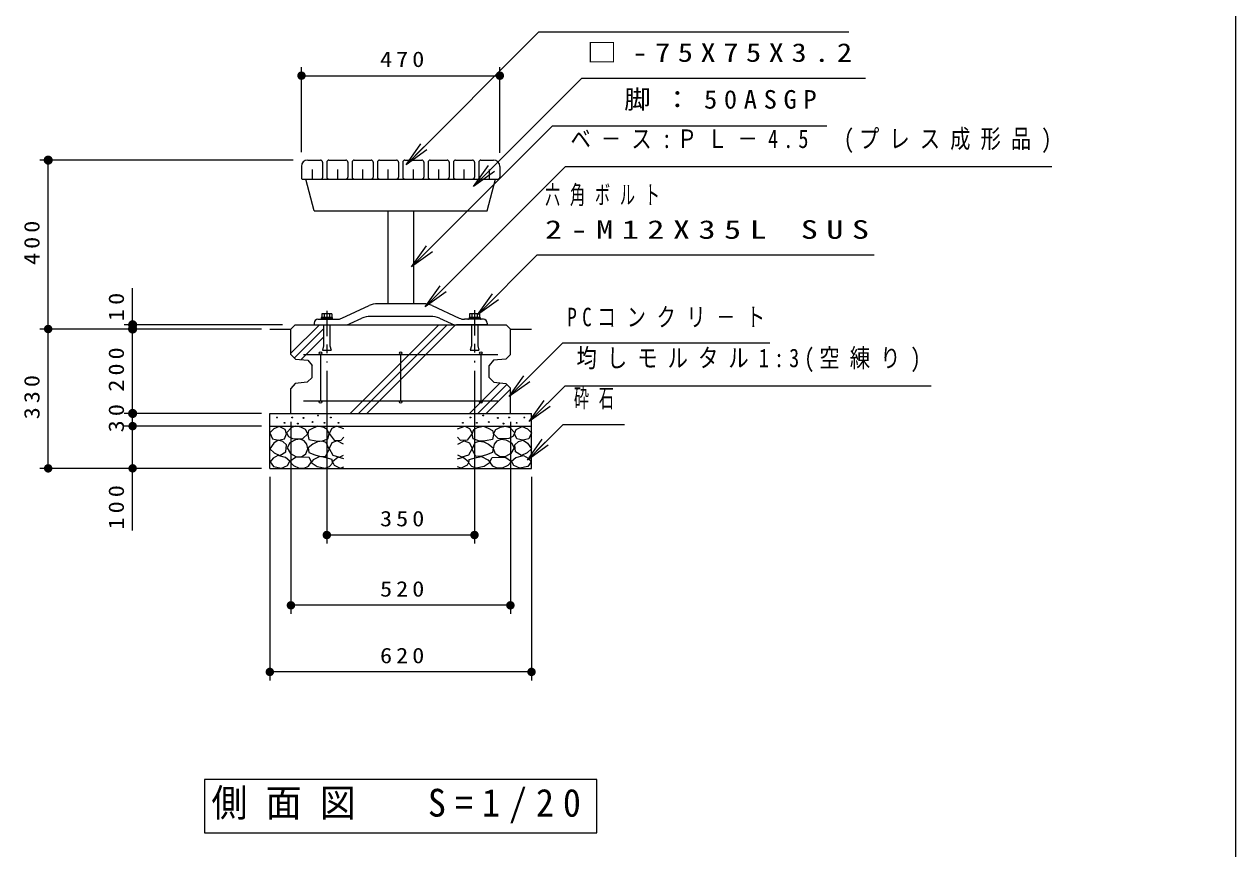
# Model space of a CAD drawing. Units: millimetres on the paper, scale 1:20. Extents: x -365 to 12, y -47 to 257.
# Drawn here: x -143.5 to 0, y 44.8 to 142.4 of the extents above; entities that cross this region are included whole.
import ezdxf

# ---------------------------------------------------------------- set-up
doc = ezdxf.new("R2010")
doc.units = ezdxf.units.MM
doc.linetypes.add('USER2', pattern=[6, 3, -1, 1, -1])
doc.layers.add('LY_1', color=3, linetype='Continuous', lineweight=25)
doc.layers.add('LY_2', color=7, linetype='Continuous', lineweight=13)
doc.styles.add('ＭＳ ゴシック', font='')
doc.styles.get('ＭＳ ゴシック').set_extended_font_data('MS Gothic')

# ---------------------------------------------------------------- blocks, each defined once
blk = doc.blocks.new('filled_dot')
at = {"color": 0, "linetype": 'Continuous', "lineweight": -2, "const_width": 1.25}
blk.add_lwpolyline([(-0.625, 0, 1), (0.625, 0, 1)], format="xyb", close=True, dxfattribs=at)

msp = doc.modelspace()

# ---------------------------------------------------------------- linework, layer by layer
at = {"layer": 'LY_1', "color": 7, "lineweight": 13}
for p, q in [((-110.677, 127.313), (-110.677, 137.353)), ((-110.677, 136.353), (-87.177, 136.353)), ((-87.177, 127.208), (-87.177, 137.353)), ((-98.288, 125.814), (-96.52, 128.288)), ((-98.288, 125.814), (-96.167, 127.935)), ((-111.65, 126.353), (-141.677, 126.353)), ((-140.677, 106.353), (-140.677, 126.353)), ((-95.813, 127.581), (-98.288, 125.814)), ((-90.295, 123.229), (-88.527, 125.704)), ((-90.295, 123.229), (-88.174, 125.351)), ((-87.82, 124.997), (-90.295, 123.229)), ((-97.627, 113.734), (-95.859, 116.209)), ((-97.627, 113.734), (-95.506, 115.856)), ((-95.152, 115.502), (-97.627, 113.734)), ((-130.677, 106.353), (-130.677, 111.209)), ((-96.004, 108.987), (-94.237, 111.462)), ((-96.004, 108.987), (-93.883, 111.108)), ((-93.529, 110.754), (-96.004, 108.987)), ((-89.815, 108.047), (-88.047, 110.522)), ((-89.815, 108.047), (-87.694, 110.168)), ((-87.34, 109.815), (-89.815, 108.047)), ((-115.426, 106.353), (-141.677, 106.353)), ((-140.677, 89.853), (-140.677, 106.353)), ((-112.926, 106.853), (-131.677, 106.853)), ((-130.677, 96.353), (-130.677, 106.353)), ((-111.927, 103.485), (-108.559, 106.853)), ((-111.498, 102.924), (-108.051, 106.37)), ((-104.917, 96.353), (-94.417, 106.853)), ((-103.927, 96.353), (-93.427, 106.853)), ((-102.937, 96.353), (-92.437, 106.853)), ((-110.701, 102.731), (-108.052, 105.381)), ((-107.676, 101.391), (-107.676, 80.956)), ((-90.176, 101.391), (-90.176, 80.956)), ((-86.09, 98.346), (-84.322, 100.821)), ((-86.09, 98.346), (-83.969, 100.467)), ((-90.774, 96.353), (-87.152, 99.976)), ((-89.784, 96.353), (-86.355, 99.782)), ((-88.794, 96.353), (-85.926, 99.221)), ((-83.615, 100.113), (-86.09, 98.346)), ((-83.684, 95.397), (-81.916, 97.871)), ((-115.426, 96.353), (-131.677, 96.353)), ((-130.677, 94.853), (-130.677, 96.353)), ((-83.684, 95.397), (-81.563, 97.518)), ((-81.209, 97.164), (-83.684, 95.397)), ((-115.426, 94.853), (-131.677, 94.853)), ((-130.677, 82.474), (-130.677, 94.853)), ((-111.926, 95.353), (-111.926, 72.632)), ((-85.926, 95.353), (-85.926, 72.632)), ((-83.917, 90.818), (-82.149, 93.292)), ((-83.917, 90.818), (-81.795, 92.939)), ((-81.442, 92.585), (-83.917, 90.818)), ((-115.426, 89.853), (-141.677, 89.853)), ((-114.426, 88.853), (-114.426, 64.745)), ((-83.426, 88.853), (-83.426, 64.745)), ((-90.176, 81.956), (-107.676, 81.956)), ((-85.926, 73.632), (-111.926, 73.632)), ((-83.426, 65.745), (-114.426, 65.745)), ((-75.676, 53.003), (-122.176, 53.003)), ((-122.176, 53.003), (-122.176, 46.703)), ((-75.676, 46.703), (-75.676, 53.003)), ((-122.176, 46.703), (-75.676, 46.703))]:
    msp.add_line(p, q, dxfattribs=at)
at = {"layer": 'LY_1'}
for p, q in [((-109.927, 126.353), (-108.427, 126.353)), ((-107.427, 126.353), (-105.427, 126.353)), ((-104.427, 126.353), (-102.427, 126.353)), ((-101.427, 126.353), (-99.427, 126.353)), ((-98.427, 126.353), (-96.427, 126.353)), ((-95.427, 126.353), (-93.427, 126.353)), ((-92.427, 126.353), (-90.427, 126.353)), ((-89.427, 126.353), (-87.927, 126.353)), ((-110.677, 125.603), (-110.677, 124.253)), ((-109.427, 125.228), (-109.427, 124.103)), ((-108.177, 126.103), (-108.177, 124.253)), ((-107.677, 126.103), (-107.677, 124.353)), ((-106.427, 125.228), (-106.427, 124.103)), ((-105.177, 126.103), (-105.177, 124.353)), ((-104.677, 126.103), (-104.677, 124.353)), ((-103.427, 125.228), (-103.427, 124.103)), ((-102.177, 126.103), (-102.177, 124.353)), ((-101.677, 126.103), (-101.677, 124.353)), ((-100.427, 125.228), (-100.427, 124.103)), ((-99.177, 126.103), (-99.177, 124.353)), ((-98.677, 126.103), (-98.677, 124.353)), ((-97.427, 125.228), (-97.427, 124.103)), ((-96.177, 126.103), (-96.177, 124.353)), ((-95.677, 126.103), (-95.677, 124.353)), ((-94.427, 125.228), (-94.427, 124.103)), ((-93.177, 126.103), (-93.177, 124.353)), ((-92.677, 126.103), (-92.677, 124.353)), ((-91.427, 125.228), (-91.427, 124.103)), ((-90.177, 126.103), (-90.177, 124.353)), ((-89.677, 126.103), (-89.677, 124.353)), ((-88.427, 125.228), (-88.427, 124.103)), ((-87.177, 125.603), (-87.177, 124.353)), ((-110.527, 124.103), (-87.427, 124.103)), ((-109.172, 120.353), (-110.177, 124.103)), ((-88.681, 120.353), (-87.677, 124.103)), ((-109.172, 120.353), (-88.681, 120.353)), ((-100.439, 120.353), (-100.439, 109.353)), ((-97.414, 120.353), (-97.414, 109.353)), ((-105.877, 107.642), (-102.676, 109.122)), ((-96.227, 109.353), (-101.626, 109.353)), ((-95.177, 109.122), (-91.976, 107.642)), ((-107.026, 107.718), (-108.326, 107.718)), ((-108.326, 107.718), (-108.326, 107.603)), ((-107.07, 108.168), (-108.283, 108.168)), ((-108.283, 108.168), (-108.283, 107.718)), ((-107.98, 108.168), (-107.98, 107.718)), ((-107.373, 108.168), (-107.373, 107.718)), ((-107.07, 108.168), (-107.07, 107.718)), ((-107.026, 107.718), (-107.026, 107.603)), ((-95.366, 107.853), (-102.487, 107.853)), ((-89.526, 107.718), (-90.826, 107.718)), ((-90.826, 107.718), (-90.826, 107.603)), ((-89.57, 108.168), (-90.783, 108.168)), ((-90.783, 108.168), (-90.783, 107.718)), ((-90.48, 108.168), (-90.48, 107.718)), ((-89.873, 108.168), (-89.873, 107.718)), ((-89.57, 108.168), (-89.57, 107.718)), ((-89.526, 107.718), (-89.526, 107.603)), ((-114.426, 106.353), (-111.926, 106.353)), ((-111.927, 106.353), (-111.427, 106.853)), ((-111.926, 103.353), (-111.926, 106.353)), ((-111.427, 106.853), (-86.427, 106.853)), ((-109.177, 107.053), (-109.177, 106.853)), ((-109.177, 106.853), (-105.53, 106.853)), ((-108.727, 107.503), (-106.507, 107.503)), ((-108.397, 107.533), (-108.356, 107.574)), ((-108.285, 107.603), (-107.068, 107.603)), ((-108.051, 106.853), (-108.051, 104.355)), ((-107.301, 106.853), (-107.301, 104.352)), ((-106.997, 107.574), (-106.956, 107.532)), ((-104.9, 106.992), (-103.537, 107.622)), ((-94.316, 107.622), (-92.953, 106.992)), ((-88.677, 106.853), (-92.323, 106.853)), ((-89.127, 107.503), (-91.347, 107.503)), ((-90.856, 107.574), (-90.897, 107.532)), ((-89.568, 107.603), (-90.785, 107.603)), ((-90.551, 106.853), (-90.551, 104.355)), ((-89.801, 106.853), (-89.801, 104.352)), ((-89.456, 107.532), (-89.497, 107.574)), ((-88.677, 107.053), (-88.677, 106.853)), ((-85.926, 106.353), (-86.426, 106.853)), ((-85.926, 103.353), (-85.926, 106.353)), ((-85.926, 106.353), (-83.426, 106.353)), ((-111.926, 103.353), (-111.371, 102.798)), ((-110.427, 103.353), (-87.427, 103.353)), ((-108.427, 103.353), (-108.427, 97.853)), ((-108.052, 104.353), (-108.177, 103.853)), ((-108.176, 103.853), (-107.176, 103.853)), ((-107.302, 104.353), (-107.177, 103.853)), ((-98.927, 103.353), (-98.927, 97.853)), ((-90.552, 104.353), (-90.677, 103.853)), ((-90.676, 103.853), (-89.676, 103.853)), ((-89.802, 104.353), (-89.677, 103.853)), ((-89.427, 103.353), (-89.427, 97.853)), ((-85.926, 103.353), (-86.482, 102.798)), ((-111.371, 102.798), (-109.924, 102.653)), ((-109.924, 102.653), (-109.427, 102.045)), ((-109.426, 100.603), (-109.426, 102.045)), ((-87.929, 102.653), (-88.426, 102.045)), ((-88.426, 100.603), (-88.426, 102.045)), ((-86.482, 102.798), (-87.929, 102.653)), ((-109.426, 100.603), (-109.982, 100.048)), ((-88.426, 100.603), (-87.871, 100.048)), ((-111.429, 99.903), (-111.926, 99.295)), ((-111.926, 96.353), (-111.926, 99.295)), ((-109.982, 100.048), (-111.429, 99.903)), ((-87.871, 100.048), (-86.482, 99.909)), ((-85.926, 99.353), (-86.482, 99.909)), ((-85.926, 96.353), (-85.926, 99.353)), ((-110.427, 97.853), (-87.427, 97.853)), ((-114.426, 96.353), (-83.426, 96.353)), ((-114.426, 89.853), (-114.426, 96.353)), ((-83.426, 89.853), (-83.426, 96.353)), ((-114.426, 94.853), (-83.426, 94.853)), ((-114.426, 89.853), (-83.426, 89.853))]:
    msp.add_line(p, q, dxfattribs=at)
at = {"layer": 'LY_1', "color": 7, "linetype": 'USER2', "lineweight": 13}
for p, q in [((-107.676, 108.509), (-107.676, 102.391)), ((-90.176, 108.578), (-90.176, 102.391))]:
    msp.add_line(p, q, dxfattribs=at)
at = {"layer": 'LY_1', "color": 7, "lineweight": 13}
for points in [[(-98.288, 125.814), (-82.547, 141.554), (-45.845, 141.554)], [(-90.295, 123.229), (-77.464, 136.061), (-43.88, 136.061)], [(-97.627, 113.734), (-80.937, 130.424), (-48.445, 130.424)], [(-96.004, 108.987), (-79.398, 125.593), (-21.797, 125.593)], [(-89.815, 108.047), (-82.744, 115.118), (-42.821, 115.118)], [(-86.09, 98.346), (-79.726, 104.71), (-55.183, 104.71)], [(-83.684, 95.397), (-79.441, 99.639), (-36.096, 99.639)], [(-83.917, 90.818), (-79.674, 95.06), (-72.407, 95.06)]]:
    msp.add_lwpolyline(points, dxfattribs=at)
at = {"layer": 'LY_1'}
for points in [[(-113.304, 94.823), (-113.938, 94.522), (-114.413, 94.047), (-114.112, 93.35), (-113.383, 93.207), (-112.686, 93.366), (-112.433, 93.952), (-112.623, 94.459)], [(-111.333, 94.828), (-111.86, 94.693), (-112.441, 94.057), (-112.211, 93.639), (-111.754, 93.401), (-111.238, 93.328), (-110.495, 93.395), (-109.927, 93.936), (-110.211, 94.436), (-110.744, 94.746)], [(-108.742, 94.838), (-109.279, 94.614), (-109.825, 94.346), (-109.941, 93.845), (-109.807, 93.281), (-108.983, 93.12), (-108.259, 93.075), (-107.534, 93.335), (-107.381, 93.943), (-107.614, 94.453), (-108.017, 94.677)], [(-89.111, 94.838), (-88.574, 94.614), (-88.028, 94.346), (-87.912, 93.845), (-88.046, 93.281), (-88.87, 93.12), (-89.595, 93.075), (-90.32, 93.335), (-90.472, 93.943), (-90.239, 94.453), (-89.836, 94.677)], [(-86.52, 94.828), (-85.993, 94.693), (-85.412, 94.057), (-85.642, 93.639), (-86.099, 93.401), (-86.615, 93.328), (-87.358, 93.395), (-87.926, 93.936), (-87.642, 94.436), (-87.109, 94.746)], [(-84.549, 94.823), (-83.915, 94.522), (-83.44, 94.047), (-83.741, 93.35), (-84.47, 93.207), (-85.167, 93.366), (-85.421, 93.952), (-85.23, 94.459)], [(-111.968, 91.611), (-111.347, 91.266), (-110.671, 91.219), (-110.157, 91.581), (-109.914, 92.179), (-110.025, 92.716), (-110.373, 93.125), (-110.839, 93.29), (-111.373, 93.233), (-112.063, 92.864), (-112.36, 92.287)], [(-85.885, 91.611), (-86.507, 91.266), (-87.183, 91.219), (-87.696, 91.581), (-87.939, 92.179), (-87.828, 92.716), (-87.48, 93.125), (-87.014, 93.29), (-86.48, 93.233), (-85.79, 92.864), (-85.493, 92.287)], [(-113.431, 93.176), (-113.969, 92.827), (-114.413, 92.146), (-113.906, 91.686), (-113.241, 91.37), (-112.544, 91.813), (-112.464, 92.653), (-112.872, 93.015)], [(-108.792, 93.007), (-109.346, 92.71), (-109.873, 92.291), (-109.819, 91.737), (-109.076, 91.467), (-108.441, 91.25), (-107.792, 91.278), (-107.386, 92.142), (-107.738, 92.899), (-108.241, 93.064)], [(-89.061, 93.007), (-88.507, 92.71), (-87.98, 92.291), (-88.034, 91.737), (-88.777, 91.467), (-89.413, 91.25), (-90.061, 91.278), (-90.467, 92.142), (-90.115, 92.899), (-89.612, 93.064)], [(-84.422, 93.176), (-83.884, 92.827), (-83.44, 92.146), (-83.947, 91.686), (-84.613, 91.37), (-85.31, 91.813), (-85.389, 92.653), (-84.981, 93.015)], [(-113.472, 91.379), (-114.04, 91.06), (-114.378, 90.637), (-113.975, 90.071), (-113.032, 89.868), (-112.316, 90.187), (-112.043, 90.692), (-112.582, 91.148)], [(-110.617, 91.172), (-111.4, 91.131), (-112.063, 90.658), (-111.63, 90.199), (-110.941, 89.888), (-110.376, 89.88), (-109.833, 90.104), (-109.495, 90.631), (-109.752, 91.118)], [(-108.501, 91.263), (-109.272, 90.844), (-109.515, 90.547), (-108.826, 90.061), (-107.88, 89.871), (-107.35, 90.055), (-107.001, 90.48), (-107.028, 90.899), (-107.893, 91.128)], [(-89.352, 91.263), (-88.582, 90.844), (-88.338, 90.547), (-89.028, 90.061), (-89.974, 89.871), (-90.503, 90.055), (-90.852, 90.48), (-90.825, 90.899), (-89.96, 91.128)], [(-87.237, 91.172), (-86.453, 91.131), (-85.791, 90.658), (-86.223, 90.199), (-86.912, 89.888), (-87.477, 89.88), (-88.021, 90.104), (-88.358, 90.631), (-88.102, 91.118)], [(-84.381, 91.379), (-83.813, 91.06), (-83.475, 90.637), (-83.878, 90.071), (-84.821, 89.868), (-85.537, 90.187), (-85.81, 90.692), (-85.271, 91.148)]]:
    msp.add_lwpolyline(points, close=True, dxfattribs=at)
for points in [[(-105.676, 94.518), (-106.532, 94.835), (-107.071, 94.566), (-107.387, 93.964), (-106.801, 93.203), (-106.025, 93.14), (-105.676, 93.536)], [(-92.177, 94.518), (-91.321, 94.835), (-90.783, 94.566), (-90.466, 93.964), (-91.052, 93.203), (-91.828, 93.14), (-92.177, 93.536)], [(-105.692, 92.712), (-106.453, 93.108), (-107.086, 92.855), (-107.387, 92.205), (-106.944, 91.429), (-106.183, 91.191), (-105.692, 91.397)], [(-92.161, 92.712), (-91.4, 93.108), (-90.767, 92.855), (-90.466, 92.205), (-90.909, 91.429), (-91.67, 91.191), (-92.161, 91.397)], [(-105.676, 90.985), (-106.342, 91.191), (-106.991, 90.637), (-106.817, 90.241), (-106.088, 89.876), (-105.676, 90.035)], [(-92.177, 90.985), (-91.511, 91.191), (-90.862, 90.637), (-91.036, 90.241), (-91.765, 89.876), (-92.177, 90.035)]]:
    msp.add_lwpolyline(points, dxfattribs=at)
for centre, radius in [((-108.427, 103.503), 0.15), ((-98.927, 103.503), 0.15), ((-89.427, 103.503), 0.15), ((-108.427, 97.703), 0.15), ((-98.927, 97.703), 0.15), ((-89.427, 97.703), 0.15), ((-113.577, 95.867), 0.05), ((-112.672, 95.247), 0.05), ((-111.766, 95.867), 0.05), ((-111.098, 95.152), 0.05), ((-110.431, 95.819), 0.05), ((-109.382, 95.343), 0.05), ((-108.715, 96.105), 0.05), ((-107.952, 95.247), 0.05), ((-107.189, 95.867), 0.05), ((-106.283, 95.247), 0.05), ((-91.57, 95.247), 0.05), ((-90.664, 95.867), 0.05), ((-89.901, 95.247), 0.05), ((-89.139, 96.105), 0.05), ((-88.471, 95.343), 0.05), ((-87.422, 95.819), 0.05), ((-86.755, 95.152), 0.05), ((-86.087, 95.867), 0.05), ((-85.182, 95.247), 0.05), ((-84.276, 95.867), 0.05)]:
    msp.add_circle(centre, radius, dxfattribs=at)
for centre, radius, start, end in [((-109.927, 125.603), 0.75, 89.99998, 179.99996), ((-108.427, 126.103), 0.25, 0, 89.99998), ((-107.427, 126.103), 0.25, 89.99998, 179.99996), ((-105.427, 126.103), 0.25, 0, 89.99998), ((-104.427, 126.103), 0.25, 89.99998, 179.99996), ((-102.427, 126.103), 0.25, 0, 89.99998), ((-101.427, 126.103), 0.25, 89.99998, 179.99996), ((-99.427, 126.103), 0.25, 0, 89.99998), ((-98.427, 126.103), 0.25, 89.99998, 179.99996), ((-96.427, 126.103), 0.25, 0, 89.99998), ((-95.427, 126.103), 0.25, 89.99998, 179.99996), ((-93.427, 126.103), 0.25, 0, 89.99998), ((-92.427, 126.103), 0.25, 89.99998, 179.99996), ((-90.427, 126.103), 0.25, 0, 89.99998), ((-89.427, 126.103), 0.25, 89.99998, 179.99996), ((-87.927, 125.603), 0.75, 0, 89.99998), ((-110.527, 124.253), 0.15, 179.99998, 270.00003), ((-108.327, 124.253), 0.15, 270.00002, 0), ((-107.427, 124.353), 0.25, 179.99998, 270.00003), ((-105.427, 124.353), 0.25, 270.00002, 0), ((-104.427, 124.353), 0.25, 179.99998, 270.00003), ((-102.427, 124.353), 0.25, 270.00002, 0), ((-101.427, 124.353), 0.25, 179.99998, 270.00003), ((-99.427, 124.353), 0.25, 270.00002, 0), ((-98.427, 124.353), 0.25, 179.99998, 270.00003), ((-96.427, 124.353), 0.25, 270.00002, 0), ((-95.427, 124.353), 0.25, 179.99998, 270.00003), ((-93.427, 124.353), 0.25, 270.00002, 0), ((-92.427, 124.353), 0.25, 179.99998, 270.00003), ((-90.427, 124.353), 0.25, 270.00002, 0), ((-89.427, 124.353), 0.25, 179.99998, 270.00003), ((-87.427, 124.353), 0.25, 270.00002, 0), ((-101.626, 106.853), 2.5, 89.99998, 114.8206), ((-96.227, 106.853), 2.5, 65.17946, 89.99998), ((-106.507, 109.003), 1.5, 270.00002, 294.82059), ((-102.487, 105.353), 2.5, 89.99998, 114.8206), ((-95.366, 105.353), 2.5, 65.17946, 89.99998), ((-91.347, 109.003), 1.5, 245.1794, 270.00002), ((-108.727, 107.053), 0.45, 89.99998, 179.99996), ((-108.468, 107.603), 0.1, 270.00002, 315.00046), ((-108.285, 107.503), 0.1, 89.99998, 135.00001), ((-107.068, 107.503), 0.1, 45, 89.99998), ((-106.885, 107.603), 0.1, 224.99999, 270.00002), ((-105.53, 108.353), 1.5, 270.00002, 294.82057), ((-92.323, 108.353), 1.5, 245.17947, 270.00002), ((-90.968, 107.603), 0.1, 269.99996, 315), ((-90.785, 107.503), 0.1, 89.99998, 134.99996), ((-89.568, 107.503), 0.1, 44.99995, 89.99998), ((-89.385, 107.603), 0.1, 224.99952, 269.99996), ((-89.127, 107.053), 0.45, 0, 89.99998)]:
    msp.add_arc(centre, radius, start, end, dxfattribs=at)
at = {"layer": 'LY_2', "color": 20, "lineweight": 25}
msp.add_line((0, 0), (0, 257), dxfattribs=at)

# ---------------------------------------------------------------- block references
at = {"layer": 'LY_1', "color": 7, "lineweight": 13, "xscale": 0.4, "yscale": 0.4}
for p in [(-110.677, 136.353), (-107.676, 81.956), (-111.926, 73.632), (-114.426, 65.745)]:
    msp.add_blockref('filled_dot', p, dxfattribs=at)
at = {"layer": 'LY_1', "color": 7, "lineweight": 13}
for p, xscale, yscale, rotation in [((-87.177, 136.353), 0.4, 0.4, 180), ((-140.677, 126.353), 0.431, 0.431, 270), ((-140.677, 106.353), 0.4, 0.4, 270), ((-130.677, 106.853), 0.431, 0.431, 270), ((-130.677, 106.353), 0.431, 0.431, 270), ((-130.677, 96.353), 0.431, 0.431, 270), ((-130.677, 94.853), 0.4, 0.4, 270), ((-140.677, 89.853), 0.4, 0.4, 90), ((-130.677, 89.853), 0.4, 0.4, 90), ((-90.176, 81.956), 0.4, 0.4, 180), ((-85.926, 73.632), 0.4, 0.4, 180), ((-83.426, 65.745), 0.4, 0.4, 180)]:
    msp.add_blockref('filled_dot', p, dxfattribs=dict(at, xscale=xscale, yscale=yscale, rotation=rotation))

# ---------------------------------------------------------------- texts
at = {"layer": 'LY_1', "color": 7, "style": 'ＭＳ ゴシック'}
for s, insert, char_height, attachment_point in [('\\T1.5;\\W1.2;□-75X75X3.2', (-76.88, 139.061), 2.199, 4), ('\\T1.33;\\W1.15;470', (-98.511, 137.353), 1.833, 8), ('\\T1.5;\\W1.05;脚：50ASGP', (-72.445, 133.424), 2.199, 4), ('\\T1.5;\\W0.8;ベ－ス:ＰＬ－4.5\u3000(プレス成形品)', (-78.797, 128.593), 2.199, 4), ('\\T1.64;\\W0.6;六角ボルト', (-81.821, 122.118), 2.199, 4), ('\\T1.5;\\W1.35;2-M12X35L\\~SUS', (-81.821, 118.118), 2.199, 4), ('\\T1.57;\\W0.75;PCコンクリ－ト', (-79.183, 107.71), 2.199, 4), ('\\T1.5;\\W0.8;均しモルタル1:3(空練り)', (-78.096, 102.639), 2.199, 4), ('\\T1.64;\\W0.6;砕石', (-78.407, 98.06), 2.199, 4), ('\\T1.33;\\W1.15;350', (-98.511, 82.956), 1.833, 8), ('\\T1.33;\\W1.15;520', (-98.511, 74.632), 1.833, 8), ('\\T1.33;\\W1.15;620', (-98.511, 66.745), 1.833, 8), ('\\T1.5;\\W0.95;側面図\u3000S=1/20', (-98.926, 49.853), 3.299, 5)]:
    msp.add_mtext(s, dxfattribs=dict(at, insert=insert, char_height=char_height, attachment_point=attachment_point))
at = {"layer": 'LY_1', "color": 7, "char_height": 1.833, "attachment_point": 8, "rotation": 90, "style": 'ＭＳ ゴシック'}
for s, insert in [('\\T1.33;\\W1.15;400', (-141.677, 116.794)), ('\\T1.34;\\W1.15;10', (-131.677, 109.209)), ('\\T1.33;\\W1.15;200', (-131.677, 101.794)), ('\\T1.33;\\W1.15;330', (-141.677, 98.518)), ('\\T1.34;\\W1.15;30', (-131.677, 96.031)), ('\\T1.33;\\W1.15;100', (-131.677, 85.474))]:
    msp.add_mtext(s, dxfattribs=dict(at, insert=insert))

doc.saveas('drawing.dxf')
